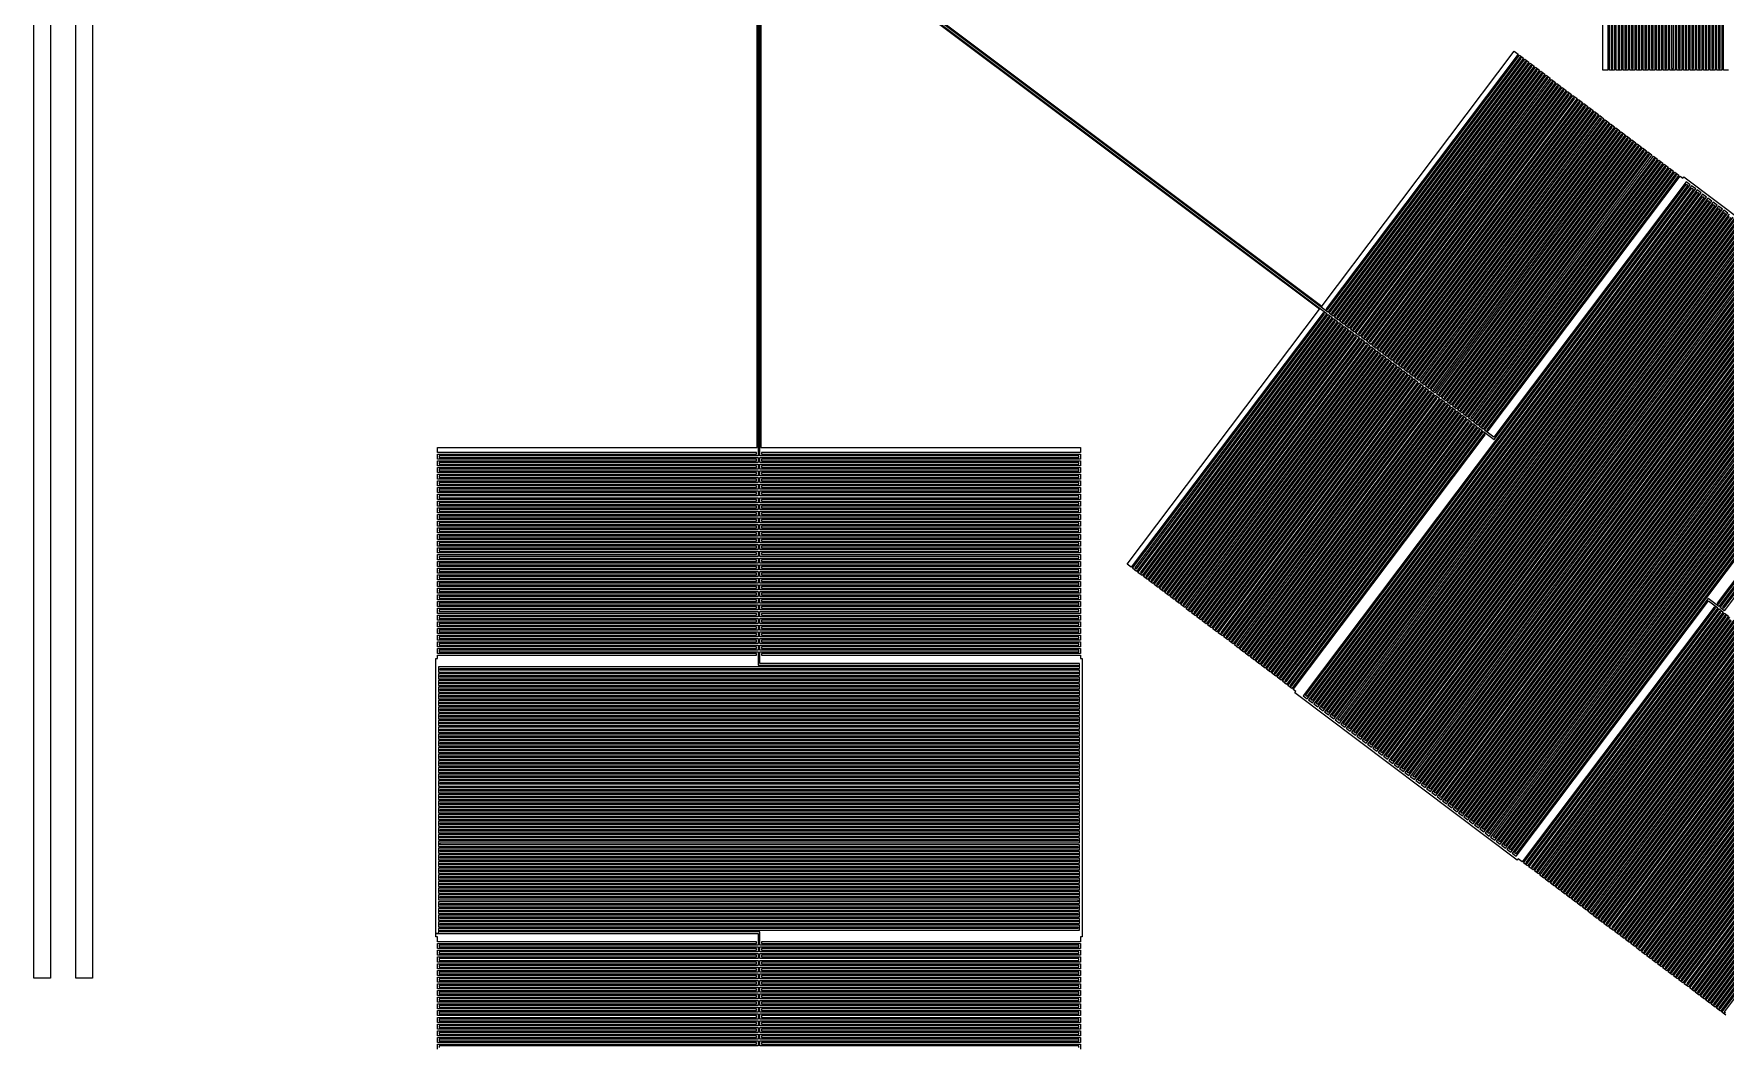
# Model space of a CAD drawing. Extents: x -2500 to 2500, y -2500 to 2500.
# Drawn here: x 29 to 1240, y -1449 to -724 of the extents above; entities that cross this region are included whole.
import ezdxf

# ---------------------------------------------------------------- set-up
doc = ezdxf.new("R2010")
doc.units = 0
doc.layers.add('L0D0', color=1, linetype='CONTINUOUS')

msp = doc.modelspace()

# ---------------------------------------------------------------- linework, layer by layer
at = {"layer": 'L0D0'}
for points in [[(41, -213), (41, -1400), (29, -1400), (29, -213)], [(71, -213), (71, -1400), (59, -1400), (59, -213)], [(547.4, -302), (547.4, -1026), (319.2, -1026), (319.2, -1027.2), (547.4, -1027.2), (547.4, -1030.8), (319.2, -1030.8), (319.2, -1032), (547.4, -1032), (547.4, -1035.6), (319.2, -1035.6), (319.2, -1036.8), (547.4, -1036.8), (547.4, -1040.4), (319.2, -1040.4), (319.2, -1041.6), (547.4, -1041.6), (547.4, -1045.2), (319.2, -1045.2), (319.2, -1046.4), (547.4, -1046.4), (547.4, -1050), (319.2, -1050), (319.2, -1051.2), (547.4, -1051.2), (547.4, -1054.8), (319.2, -1054.8), (319.2, -1056), (547.4, -1056), (547.4, -1059.6), (319.2, -1059.6), (319.2, -1060.8), (547.4, -1060.8), (547.4, -1064.4), (319.2, -1064.4), (319.2, -1065.6), (547.4, -1065.6), (547.4, -1069.2), (319.2, -1069.2), (319.2, -1070.4), (547.4, -1070.4), (547.4, -1074), (319.2, -1074), (319.2, -1075.2), (547.4, -1075.2), (547.4, -1078.8), (319.2, -1078.8), (319.2, -1080), (547.4, -1080), (547.4, -1083.6), (319.2, -1083.6), (319.2, -1084.8), (547.4, -1084.8), (547.4, -1088.4), (319.2, -1088.4), (319.2, -1089.6), (547.4, -1089.6), (547.4, -1093.2), (319.2, -1093.2), (319.2, -1094.4), (547.4, -1094.4), (547.4, -1098), (319.2, -1098), (319.2, -1099.2), (547.4, -1099.2), (547.4, -1102.8), (319.2, -1102.8), (319.2, -1104), (547.4, -1104), (547.4, -1107.6), (319.2, -1107.6), (319.2, -1108.8), (547.4, -1108.8), (547.4, -1112.4), (319.2, -1112.4), (319.2, -1113.6), (547.4, -1113.6), (547.4, -1117.2), (319.2, -1117.2), (319.2, -1118.4), (547.4, -1118.4), (547.4, -1122), (319.2, -1122), (319.2, -1123.2), (547.4, -1123.2), (547.4, -1126.8), (319.2, -1126.8), (319.2, -1128), (547.4, -1128), (547.4, -1131.6), (319.2, -1131.6), (319.2, -1132.8), (547.4, -1132.8), (547.4, -1136.4), (319.2, -1136.4), (319.2, -1137.6), (547.4, -1137.6), (547.4, -1141.2), (319.2, -1141.2), (319.2, -1142.4), (547.4, -1142.4), (547.4, -1146), (319.2, -1146), (319.2, -1147.2), (547.4, -1147.2), (547.4, -1150.8), (319.2, -1150.8), (319.2, -1152), (547.4, -1152), (547.4, -1155.6), (319.2, -1155.6), (319.2, -1156.8), (547.4, -1156.8), (547.4, -1160.4), (319.2, -1160.4), (319.2, -1161.6), (547.4, -1161.6), (547.4, -1165.2), (319.2, -1165.2), (319.2, -1166.4), (547.4, -1166.4), (547.4, -1176), (776.2, -1176), (776.2, -1177.2), (318.6, -1177.2), (318.6, -1180.8), (776.2, -1180.8), (776.2, -1182), (318.6, -1182), (318.6, -1185.6), (776.2, -1185.6), (776.2, -1186.8), (318.6, -1186.8), (318.6, -1190.4), (776.2, -1190.4), (776.2, -1191.6), (318.6, -1191.6), (318.6, -1195.2), (776.2, -1195.2), (776.2, -1196.4), (318.6, -1196.4), (318.6, -1200), (776.2, -1200), (776.2, -1201.2), (318.6, -1201.2), (318.6, -1204.8), (776.2, -1204.8), (776.2, -1206), (318.6, -1206), (318.6, -1209.6), (776.2, -1209.6), (776.2, -1210.8), (318.6, -1210.8), (318.6, -1214.4), (776.2, -1214.4), (776.2, -1215.6), (318.6, -1215.6), (318.6, -1219.2), (776.2, -1219.2), (776.2, -1220.4), (318.6, -1220.4), (318.6, -1224), (776.2, -1224), (776.2, -1225.2), (318.6, -1225.2), (318.6, -1228.8), (776.2, -1228.8), (776.2, -1230), (318.6, -1230), (318.6, -1233.6), (776.2, -1233.6), (776.2, -1234.8), (318.6, -1234.8), (318.6, -1238.4), (776.2, -1238.4), (776.2, -1239.6), (318.6, -1239.6), (318.6, -1243.2), (776.2, -1243.2), (776.2, -1244.4), (318.6, -1244.4), (318.6, -1248), (776.2, -1248), (776.2, -1249.2), (318.6, -1249.2), (318.6, -1252.8), (776.2, -1252.8), (776.2, -1254), (318.6, -1254), (318.6, -1257.6), (776.2, -1257.6), (776.2, -1258.8), (318.6, -1258.8), (318.6, -1262.4), (776.2, -1262.4), (776.2, -1263.6), (318.6, -1263.6), (318.6, -1267.2), (776.2, -1267.2), (776.2, -1268.4), (318.6, -1268.4), (318.6, -1272), (776.2, -1272), (776.2, -1273.2), (318.6, -1273.2), (318.6, -1276.8), (776.2, -1276.8), (776.2, -1278), (318.6, -1278), (318.6, -1281.6), (776.2, -1281.6), (776.2, -1282.8), (318.6, -1282.8), (318.6, -1286.4), (776.2, -1286.4), (776.2, -1287.6), (318.6, -1287.6), (318.6, -1291.2), (776.2, -1291.2), (776.2, -1292.4), (318.6, -1292.4), (318.6, -1296), (776.2, -1296), (776.2, -1297.2), (318.6, -1297.2), (318.6, -1300.8), (776.2, -1300.8), (776.2, -1302), (318.6, -1302), (318.6, -1305.6), (776.2, -1305.6), (776.2, -1306.8), (318.6, -1306.8), (318.6, -1310.4), (776.2, -1310.4), (776.2, -1311.6), (318.6, -1311.6), (318.6, -1315.2), (776.2, -1315.2), (776.2, -1316.4), (318.6, -1316.4), (318.6, -1320), (776.2, -1320), (776.2, -1321.2), (318.6, -1321.2), (318.6, -1324.8), (776.2, -1324.8), (776.2, -1326), (318.6, -1326), (318.6, -1329.6), (776.2, -1329.6), (776.2, -1330.8), (318.6, -1330.8), (318.6, -1334.4), (776.2, -1334.4), (776.2, -1335.6), (318.6, -1335.6), (318.6, -1339.2), (776.2, -1339.2), (776.2, -1340.4), (318.6, -1340.4), (318.6, -1344), (776.2, -1344), (776.2, -1345.2), (318.6, -1345.2), (318.6, -1348.8), (776.2, -1348.8), (776.2, -1350), (318.6, -1350), (318.6, -1353.6), (776.2, -1353.6), (776.2, -1354.8), (318.6, -1354.8), (318.6, -1358.4), (776.2, -1358.4), (776.2, -1359.6), (318.6, -1359.6), (318.6, -1363.2), (776.2, -1363.2), (776.2, -1364.4), (318.6, -1364.4), (318.6, -1368), (316.8, -1368), (316.8, -1171.2), (318, -1171.2), (318, -1168.8), (546.2, -1168.8), (546.2, -1167.6), (318, -1167.6), (318, -1164), (546.2, -1164), (546.2, -1162.8), (318, -1162.8), (318, -1159.2), (546.2, -1159.2), (546.2, -1158), (318, -1158), (318, -1154.4), (546.2, -1154.4), (546.2, -1153.2), (318, -1153.2), (318, -1149.6), (546.2, -1149.6), (546.2, -1148.4), (318, -1148.4), (318, -1144.8), (546.2, -1144.8), (546.2, -1143.6), (318, -1143.6), (318, -1140), (546.2, -1140), (546.2, -1138.8), (318, -1138.8), (318, -1135.2), (546.2, -1135.2), (546.2, -1134), (318, -1134), (318, -1130.4), (546.2, -1130.4), (546.2, -1129.2), (318, -1129.2), (318, -1125.6), (546.2, -1125.6), (546.2, -1124.4), (318, -1124.4), (318, -1120.8), (546.2, -1120.8), (546.2, -1119.6), (318, -1119.6), (318, -1116), (546.2, -1116), (546.2, -1114.8), (318, -1114.8), (318, -1111.2), (546.2, -1111.2), (546.2, -1110), (318, -1110), (318, -1106.4), (546.2, -1106.4), (546.2, -1105.2), (318, -1105.2), (318, -1101.6), (546.2, -1101.6), (546.2, -1100.4), (318, -1100.4), (318, -1096.8), (546.2, -1096.8), (546.2, -1095.6), (318, -1095.6), (318, -1092), (546.2, -1092), (546.2, -1090.8), (318, -1090.8), (318, -1087.2), (546.2, -1087.2), (546.2, -1086), (318, -1086), (318, -1082.4), (546.2, -1082.4), (546.2, -1081.2), (318, -1081.2), (318, -1077.6), (546.2, -1077.6), (546.2, -1076.4), (318, -1076.4), (318, -1072.8), (546.2, -1072.8), (546.2, -1071.6), (318, -1071.6), (318, -1068), (546.2, -1068), (546.2, -1066.8), (318, -1066.8), (318, -1063.2), (546.2, -1063.2), (546.2, -1062), (318, -1062), (318, -1058.4), (546.2, -1058.4), (546.2, -1057.2), (318, -1057.2), (318, -1053.6), (546.2, -1053.6), (546.2, -1052.4), (318, -1052.4), (318, -1048.8), (546.2, -1048.8), (546.2, -1047.6), (318, -1047.6), (318, -1044), (546.2, -1044), (546.2, -1042.8), (318, -1042.8), (318, -1039.2), (546.2, -1039.2), (546.2, -1038), (318, -1038), (318, -1034.4), (546.2, -1034.4), (546.2, -1033.2), (318, -1033.2), (318, -1029.6), (546.2, -1029.6), (546.2, -1028.4), (318, -1028.4), (318, -1024.8), (546.2, -1024.8), (546.2, -1023.6), (318, -1023.6), (318, -1020), (546.6, -1020), (546.6, -320)], [(776.8, -1449.6), (776.8, -1448.4), (548.6, -1448.4), (548.6, -1444.8), (776.8, -1444.8), (776.8, -1443.6), (548.6, -1443.6), (548.6, -1440), (776.8, -1440), (776.8, -1438.8), (548.6, -1438.8), (548.6, -1435.2), (776.8, -1435.2), (776.8, -1434), (548.6, -1434), (548.6, -1430.4), (776.8, -1430.4), (776.8, -1429.2), (548.6, -1429.2), (548.6, -1425.6), (776.8, -1425.6), (776.8, -1424.4), (548.6, -1424.4), (548.6, -1420.8), (776.8, -1420.8), (776.8, -1419.6), (548.6, -1419.6), (548.6, -1416), (776.8, -1416), (776.8, -1414.8), (548.6, -1414.8), (548.6, -1411.2), (776.8, -1411.2), (776.8, -1410), (548.6, -1410), (548.6, -1406.4), (776.8, -1406.4), (776.8, -1405.2), (548.6, -1405.2), (548.6, -1401.6), (776.8, -1401.6), (776.8, -1400.4), (548.6, -1400.4), (548.6, -1396.8), (776.8, -1396.8), (776.8, -1395.6), (548.6, -1395.6), (548.6, -1392), (776.8, -1392), (776.8, -1390.8), (548.6, -1390.8), (548.6, -1387.2), (776.8, -1387.2), (776.8, -1386), (548.6, -1386), (548.6, -1382.4), (776.8, -1382.4), (776.8, -1381.2), (548.6, -1381.2), (548.6, -1377.6), (776.8, -1377.6), (776.8, -1376.4), (548.6, -1376.4), (548.6, -1366.8), (319.8, -1366.8), (319.8, -1365.6), (777.4, -1365.6), (777.4, -1362), (319.8, -1362), (319.8, -1360.8), (777.4, -1360.8), (777.4, -1357.2), (319.8, -1357.2), (319.8, -1356), (777.4, -1356), (777.4, -1352.4), (319.8, -1352.4), (319.8, -1351.2), (777.4, -1351.2), (777.4, -1347.6), (319.8, -1347.6), (319.8, -1346.4), (777.4, -1346.4), (777.4, -1342.8), (319.8, -1342.8), (319.8, -1341.6), (777.4, -1341.6), (777.4, -1338), (319.8, -1338), (319.8, -1336.8), (777.4, -1336.8), (777.4, -1333.2), (319.8, -1333.2), (319.8, -1332), (777.4, -1332), (777.4, -1328.4), (319.8, -1328.4), (319.8, -1327.2), (777.4, -1327.2), (777.4, -1323.6), (319.8, -1323.6), (319.8, -1322.4), (777.4, -1322.4), (777.4, -1318.8), (319.8, -1318.8), (319.8, -1317.6), (777.4, -1317.6), (777.4, -1314), (319.8, -1314), (319.8, -1312.8), (777.4, -1312.8), (777.4, -1309.2), (319.8, -1309.2), (319.8, -1308), (777.4, -1308), (777.4, -1304.4), (319.8, -1304.4), (319.8, -1303.2), (777.4, -1303.2), (777.4, -1299.6), (319.8, -1299.6), (319.8, -1298.4), (777.4, -1298.4), (777.4, -1294.8), (319.8, -1294.8), (319.8, -1293.6), (777.4, -1293.6), (777.4, -1290), (319.8, -1290), (319.8, -1288.8), (777.4, -1288.8), (777.4, -1285.2), (319.8, -1285.2), (319.8, -1284), (777.4, -1284), (777.4, -1280.4), (319.8, -1280.4), (319.8, -1279.2), (777.4, -1279.2), (777.4, -1275.6), (319.8, -1275.6), (319.8, -1274.4), (777.4, -1274.4), (777.4, -1270.8), (319.8, -1270.8), (319.8, -1269.6), (777.4, -1269.6), (777.4, -1266), (319.8, -1266), (319.8, -1264.8), (777.4, -1264.8), (777.4, -1261.2), (319.8, -1261.2), (319.8, -1260), (777.4, -1260), (777.4, -1256.4), (319.8, -1256.4), (319.8, -1255.2), (777.4, -1255.2), (777.4, -1251.6), (319.8, -1251.6), (319.8, -1250.4), (777.4, -1250.4), (777.4, -1246.8), (319.8, -1246.8), (319.8, -1245.6), (777.4, -1245.6), (777.4, -1242), (319.8, -1242), (319.8, -1240.8), (777.4, -1240.8), (777.4, -1237.2), (319.8, -1237.2), (319.8, -1236), (777.4, -1236), (777.4, -1232.4), (319.8, -1232.4), (319.8, -1231.2), (777.4, -1231.2), (777.4, -1227.6), (319.8, -1227.6), (319.8, -1226.4), (777.4, -1226.4), (777.4, -1222.8), (319.8, -1222.8), (319.8, -1221.6), (777.4, -1221.6), (777.4, -1218), (319.8, -1218), (319.8, -1216.8), (777.4, -1216.8), (777.4, -1213.2), (319.8, -1213.2), (319.8, -1212), (777.4, -1212), (777.4, -1208.4), (319.8, -1208.4), (319.8, -1207.2), (777.4, -1207.2), (777.4, -1203.6), (319.8, -1203.6), (319.8, -1202.4), (777.4, -1202.4), (777.4, -1198.8), (319.8, -1198.8), (319.8, -1197.6), (777.4, -1197.6), (777.4, -1194), (319.8, -1194), (319.8, -1192.8), (777.4, -1192.8), (777.4, -1189.2), (319.8, -1189.2), (319.8, -1188), (777.4, -1188), (777.4, -1184.4), (319.8, -1184.4), (319.8, -1183.2), (777.4, -1183.2), (777.4, -1179.6), (319.8, -1179.6), (319.8, -1178.4), (777.4, -1178.4), (777.4, -1174.8), (548.6, -1174.8), (548.6, -1166.4), (776.8, -1166.4), (776.8, -1165.2), (548.6, -1165.2), (548.6, -1161.6), (776.8, -1161.6), (776.8, -1160.4), (548.6, -1160.4), (548.6, -1156.8), (776.8, -1156.8), (776.8, -1155.6), (548.6, -1155.6), (548.6, -1152), (776.8, -1152), (776.8, -1150.8), (548.6, -1150.8), (548.6, -1147.2), (776.8, -1147.2), (776.8, -1146), (548.6, -1146), (548.6, -1142.4), (776.8, -1142.4), (776.8, -1141.2), (548.6, -1141.2), (548.6, -1137.6), (776.8, -1137.6), (776.8, -1136.4), (548.6, -1136.4), (548.6, -1132.8), (776.8, -1132.8), (776.8, -1131.6), (548.6, -1131.6), (548.6, -1128), (776.8, -1128), (776.8, -1126.8), (548.6, -1126.8), (548.6, -1123.2), (776.8, -1123.2), (776.8, -1122), (548.6, -1122), (548.6, -1118.4), (776.8, -1118.4), (776.8, -1117.2), (548.6, -1117.2), (548.6, -1113.6), (776.8, -1113.6), (776.8, -1112.4), (548.6, -1112.4), (548.6, -1108.8), (776.8, -1108.8), (776.8, -1107.6), (548.6, -1107.6), (548.6, -1104), (776.8, -1104), (776.8, -1102.8), (548.6, -1102.8), (548.6, -1099.2), (776.8, -1099.2), (776.8, -1098), (548.6, -1098), (548.6, -1094.4), (776.8, -1094.4), (776.8, -1093.2), (548.6, -1093.2), (548.6, -1089.6), (776.8, -1089.6), (776.8, -1088.4), (548.6, -1088.4), (548.6, -1084.8), (776.8, -1084.8), (776.8, -1083.6), (548.6, -1083.6), (548.6, -1080), (776.8, -1080), (776.8, -1078.8), (548.6, -1078.8), (548.6, -1075.2), (776.8, -1075.2), (776.8, -1074), (548.6, -1074), (548.6, -1070.4), (776.8, -1070.4), (776.8, -1069.2), (548.6, -1069.2), (548.6, -1065.6), (776.8, -1065.6), (776.8, -1064.4), (548.6, -1064.4), (548.6, -1060.8), (776.8, -1060.8), (776.8, -1059.6), (548.6, -1059.6), (548.6, -1056), (776.8, -1056), (776.8, -1054.8), (548.6, -1054.8), (548.6, -1051.2), (776.8, -1051.2), (776.8, -1050), (548.6, -1050), (548.6, -1046.4), (776.8, -1046.4), (776.8, -1045.2), (548.6, -1045.2), (548.6, -1041.6), (776.8, -1041.6), (776.8, -1040.4), (548.6, -1040.4), (548.6, -1036.8), (776.8, -1036.8), (776.8, -1035.6), (548.6, -1035.6), (548.6, -1032), (776.8, -1032), (776.8, -1030.8), (548.6, -1030.8), (548.6, -1027.2), (776.8, -1027.2), (776.8, -1026), (548.6, -1026), (548.6, -302)], [(1155.6, -521.8), (1155.6, -750), (1152, -750), (1152, -521.4)], [(1160.4, -521.8), (1160.4, -750), (1156.8, -750), (1156.8, -521.8)], [(1158, -520.6), (1158, -748.8), (1159.2, -748.8), (1159.2, -520.6)], [(1165.2, -521.8), (1165.2, -750), (1161.6, -750), (1161.6, -521.8)], [(1162.8, -520.6), (1162.8, -748.8), (1164, -748.8), (1164, -520.6)], [(1170, -521.8), (1170, -750), (1166.4, -750), (1166.4, -521.8)], [(1167.6, -520.6), (1167.6, -748.8), (1168.8, -748.8), (1168.8, -520.6)], [(1174.8, -521.8), (1174.8, -750), (1171.2, -750), (1171.2, -521.8)], [(1172.4, -520.6), (1172.4, -748.8), (1173.6, -748.8), (1173.6, -520.6)], [(1179.6, -521.8), (1179.6, -750), (1176, -750), (1176, -521.8)], [(1177.2, -520.6), (1177.2, -748.8), (1178.4, -748.8), (1178.4, -520.6)], [(1184.4, -521.8), (1184.4, -750), (1180.8, -750), (1180.8, -521.8)], [(1182, -520.6), (1182, -748.8), (1183.2, -748.8), (1183.2, -520.6)], [(1189.2, -521.8), (1189.2, -750), (1185.6, -750), (1185.6, -521.8)], [(1186.8, -520.6), (1186.8, -748.8), (1188, -748.8), (1188, -520.6)], [(1194, -521.8), (1194, -750), (1190.4, -750), (1190.4, -521.8)], [(1191.6, -520.6), (1191.6, -748.8), (1192.8, -748.8), (1192.8, -520.6)], [(1198.8, -521.8), (1198.8, -750), (1195.2, -750), (1195.2, -521.8)], [(1196.4, -520.6), (1196.4, -748.8), (1197.6, -748.8), (1197.6, -520.6)], [(1203.6, -521.8), (1203.6, -750), (1200, -750), (1200, -521.8)], [(1201.2, -520.6), (1201.2, -748.8), (1202.4, -748.8), (1202.4, -520.6)], [(1208.4, -521.8), (1208.4, -750), (1204.8, -750), (1204.8, -521.8)], [(1206, -520.6), (1206, -748.8), (1207.2, -748.8), (1207.2, -520.6)], [(1213.2, -521.8), (1213.2, -750), (1209.6, -750), (1209.6, -521.8)], [(1210.8, -520.6), (1210.8, -748.8), (1212, -748.8), (1212, -520.6)], [(1218, -521.8), (1218, -750), (1214.4, -750), (1214.4, -521.8)], [(1215.6, -520.6), (1215.6, -748.8), (1216.8, -748.8), (1216.8, -520.6)], [(1222.8, -521.8), (1222.8, -750), (1219.2, -750), (1219.2, -521.8)], [(1220.4, -520.6), (1220.4, -748.8), (1221.6, -748.8), (1221.6, -520.6)], [(1227.6, -521.8), (1227.6, -750), (1224, -750), (1224, -521.8)], [(1225.2, -520.6), (1225.2, -748.8), (1226.4, -748.8), (1226.4, -520.6)], [(1232.4, -521.8), (1232.4, -750), (1228.8, -750), (1228.8, -521.8)], [(1230, -520.6), (1230, -748.8), (1231.2, -748.8), (1231.2, -520.6)], [(1237.2, -521.8), (1237.2, -750), (1233.6, -750), (1233.6, -521.8)], [(1234.8, -520.6), (1234.8, -748.8), (1236, -748.8), (1236, -520.6)], [(1242, -750), (1238.4, -750), (1238.4, -521.8)], [(549.4, -582.633), (549.4, -1020), (778, -1020), (778, -1023.6), (549.8, -1023.6), (549.8, -1024.8), (778, -1024.8), (778, -1028.4), (549.8, -1028.4), (549.8, -1029.6), (778, -1029.6), (778, -1033.2), (549.8, -1033.2), (549.8, -1034.4), (778, -1034.4), (778, -1038), (549.8, -1038), (549.8, -1039.2), (778, -1039.2), (778, -1042.8), (549.8, -1042.8), (549.8, -1044), (778, -1044), (778, -1047.6), (549.8, -1047.6), (549.8, -1048.8), (778, -1048.8), (778, -1052.4), (549.8, -1052.4), (549.8, -1053.6), (778, -1053.6), (778, -1057.2), (549.8, -1057.2), (549.8, -1058.4), (778, -1058.4), (778, -1062), (549.8, -1062), (549.8, -1063.2), (778, -1063.2), (778, -1066.8), (549.8, -1066.8), (549.8, -1068), (778, -1068), (778, -1071.6), (549.8, -1071.6), (549.8, -1072.8), (778, -1072.8), (778, -1076.4), (549.8, -1076.4), (549.8, -1077.6), (778, -1077.6), (778, -1081.2), (549.8, -1081.2), (549.8, -1082.4), (778, -1082.4), (778, -1086), (549.8, -1086), (549.8, -1087.2), (778, -1087.2), (778, -1090.8), (549.8, -1090.8), (549.8, -1092), (778, -1092), (778, -1095.6), (549.8, -1095.6), (549.8, -1096.8), (778, -1096.8), (778, -1100.4), (549.8, -1100.4), (549.8, -1101.6), (778, -1101.6), (778, -1105.2), (549.8, -1105.2), (549.8, -1106.4), (778, -1106.4), (778, -1110), (549.8, -1110), (549.8, -1111.2), (778, -1111.2), (778, -1114.8), (549.8, -1114.8), (549.8, -1116), (778, -1116), (778, -1119.6), (549.8, -1119.6), (549.8, -1120.8), (778, -1120.8), (778, -1124.4), (549.8, -1124.4), (549.8, -1125.6), (778, -1125.6), (778, -1129.2), (549.8, -1129.2), (549.8, -1130.4), (778, -1130.4), (778, -1134), (549.8, -1134), (549.8, -1135.2), (778, -1135.2), (778, -1138.8), (549.8, -1138.8), (549.8, -1140), (778, -1140), (778, -1143.6), (549.8, -1143.6), (549.8, -1144.8), (778, -1144.8), (778, -1148.4), (549.8, -1148.4), (549.8, -1149.6), (778, -1149.6), (778, -1153.2), (549.8, -1153.2), (549.8, -1154.4), (778, -1154.4), (778, -1158), (549.8, -1158), (549.8, -1159.2), (778, -1159.2), (778, -1162.8), (549.8, -1162.8), (549.8, -1164), (778, -1164), (778, -1167.6), (549.8, -1167.6), (549.8, -1168.8), (778, -1168.8), (778, -1171.2), (779.2, -1171.2), (779.2, -1370.4), (778, -1370.4), (778, -1374), (549.8, -1374), (549.8, -1375.2), (778, -1375.2), (778, -1378.8), (549.8, -1378.8), (549.8, -1380), (778, -1380), (778, -1383.6), (549.8, -1383.6), (549.8, -1384.8), (778, -1384.8), (778, -1388.4), (549.8, -1388.4), (549.8, -1389.6), (778, -1389.6), (778, -1393.2), (549.8, -1393.2), (549.8, -1394.4), (778, -1394.4), (778, -1398), (549.8, -1398), (549.8, -1399.2), (778, -1399.2), (778, -1402.8), (549.8, -1402.8), (549.8, -1404), (778, -1404), (778, -1407.6), (549.8, -1407.6), (549.8, -1408.8), (778, -1408.8), (778, -1412.4), (549.8, -1412.4), (549.8, -1413.6), (778, -1413.6), (778, -1417.2), (549.8, -1417.2), (549.8, -1418.4), (778, -1418.4), (778, -1422), (549.8, -1422), (549.8, -1423.2), (778, -1423.2), (778, -1426.8), (549.8, -1426.8), (549.8, -1428), (778, -1428), (778, -1431.6), (549.8, -1431.6), (549.8, -1432.8), (778, -1432.8), (778, -1436.4), (549.8, -1436.4), (549.8, -1437.6), (778, -1437.6), (778, -1441.2), (549.8, -1441.2), (549.8, -1442.4), (778, -1442.4), (778, -1446), (549.8, -1446), (549.8, -1447.2), (778, -1447.2), (778, -1450.8)], [(1243.134, -1143.146), (1105.8, -1325.394), (1102.925, -1323.228), (1240.259, -1140.979), (1239.301, -1140.257), (1101.966, -1322.506), (1099.091, -1320.339), (1236.426, -1138.091), (1235.467, -1137.368), (1098.133, -1319.617), (1095.258, -1317.451), (1232.592, -1135.202), (1231.634, -1134.48), (1094.3, -1316.728), (1091.424, -1314.562), (1090.702, -1315.52), (931.614, -1195.639), (932.336, -1194.68), (930.42, -1193.236), (1067.754, -1010.987), (1066.795, -1010.265), (929.461, -1192.514), (926.586, -1190.347), (1063.92, -1008.099), (1062.962, -1007.376), (925.628, -1189.625), (922.753, -1187.458), (1060.087, -1005.21), (1059.128, -1004.488), (921.794, -1186.736), (918.919, -1184.57), (1056.253, -1002.321), (1055.295, -1001.599), (917.961, -1183.848), (915.086, -1181.681), (1052.42, -999.432), (1051.462, -998.71), (914.127, -1180.959), (911.252, -1178.792), (1048.586, -996.544), (1047.628, -995.822), (910.294, -1178.07), (907.419, -1175.904), (1044.753, -993.655), (1043.795, -992.933), (906.46, -1175.181), (903.585, -1173.015), (1040.92, -990.766), (1039.961, -990.044), (902.627, -1172.293), (899.752, -1170.126), (1037.086, -987.878), (1036.128, -987.155), (898.794, -1169.404), (895.918, -1167.237), (1033.253, -984.989), (1032.294, -984.267), (894.96, -1166.515), (892.085, -1164.349), (1029.419, -982.1), (1028.461, -981.378), (891.127, -1163.627), (888.252, -1161.46), (1025.586, -979.211), (1024.627, -978.489), (887.293, -1160.738), (884.418, -1158.571), (1021.752, -976.323), (1020.794, -975.601), (883.46, -1157.849), (880.585, -1155.683), (1017.919, -973.434), (1016.961, -972.712), (879.626, -1154.96), (876.751, -1152.794), (1014.085, -970.545), (1013.127, -969.823), (875.793, -1152.072), (872.918, -1149.905), (1010.252, -967.657), (1009.294, -966.934), (871.959, -1149.183), (869.084, -1147.016), (1006.419, -964.768), (1005.46, -964.046), (868.126, -1146.294), (865.251, -1144.128), (1002.585, -961.879), (1001.627, -961.157), (864.293, -1143.406), (861.417, -1141.239), (998.752, -958.99), (997.793, -958.268), (860.459, -1140.517), (857.584, -1138.35), (994.918, -956.102), (993.96, -955.38), (856.626, -1137.628), (853.751, -1135.462), (991.085, -953.213), (990.126, -952.491), (852.792, -1134.739), (849.917, -1132.573), (987.251, -950.324), (986.293, -949.602), (848.959, -1131.851), (846.084, -1129.684), (983.418, -947.436), (982.459, -946.713), (845.125, -1128.962), (842.25, -1126.796), (979.584, -944.547), (978.626, -943.825), (841.292, -1126.073), (838.417, -1123.907), (975.751, -941.658), (974.793, -940.936), (837.458, -1123.185), (834.583, -1121.018), (971.917, -938.769), (970.959, -938.047), (833.625, -1120.296), (830.75, -1118.129), (968.084, -935.881), (967.126, -935.159), (829.791, -1117.407), (826.916, -1115.241), (964.251, -932.992), (963.292, -932.27), (825.958, -1114.518), (823.083, -1112.352), (960.417, -930.103), (959.459, -929.381), (822.125, -1111.63), (819.249, -1109.463), (956.584, -927.215), (955.625, -926.492), (818.291, -1108.741), (815.416, -1106.575), (952.75, -924.326), (951.792, -923.604), (814.458, -1105.852), (811.583, -1103.686), (949.157, -921.118), (589.16, -651.12)], [(589.64, -650.48), (949.639, -920.479), (949.639, -920.479), (954.431, -924.09), (817.097, -1106.338), (818.055, -1107.061), (955.389, -924.812), (958.264, -926.978), (820.93, -1109.227), (821.888, -1109.949), (959.223, -927.701), (962.098, -929.867), (824.763, -1112.116), (825.722, -1112.838), (963.056, -930.589), (965.931, -932.756), (828.597, -1115.004), (829.555, -1115.727), (966.889, -933.478), (969.765, -935.645), (832.43, -1117.893), (833.389, -1118.615), (970.723, -936.367), (973.598, -938.533), (836.264, -1120.782), (837.222, -1121.504), (974.556, -939.255), (977.431, -941.422), (840.097, -1123.671), (841.056, -1124.393), (978.39, -942.144), (981.265, -944.311), (843.931, -1126.559), (844.889, -1127.281), (982.223, -945.033), (985.098, -947.199), (847.764, -1129.448), (848.723, -1130.17), (986.057, -947.922), (988.932, -950.088), (851.598, -1132.337), (852.556, -1133.059), (989.89, -950.81), (992.765, -952.977), (855.431, -1135.225), (856.389, -1135.948), (993.724, -953.699), (996.599, -955.866), (859.265, -1138.114), (860.223, -1138.836), (997.557, -956.588), (1000.432, -958.754), (863.098, -1141.003), (864.056, -1141.725), (1001.391, -959.476), (1004.266, -961.643), (866.931, -1143.892), (867.89, -1144.614), (1005.224, -962.365), (1008.099, -964.532), (870.765, -1146.78), (871.723, -1147.502), (1009.057, -965.254), (1011.933, -967.42), (874.598, -1149.669), (875.557, -1150.391), (1012.891, -968.143), (1015.766, -970.309), (878.432, -1152.558), (879.39, -1153.28), (1016.724, -971.031), (1019.599, -973.198), (882.265, -1155.446), (883.224, -1156.169), (1020.558, -973.92), (1023.433, -976.087), (886.099, -1158.335), (887.057, -1159.057), (1024.391, -976.809), (1027.266, -978.975), (889.932, -1161.224), (890.89, -1161.946), (1028.225, -979.697), (1031.1, -981.864), (893.766, -1164.113), (894.724, -1164.835), (1032.058, -982.586), (1034.933, -984.753), (897.599, -1167.001), (898.557, -1167.723), (1035.892, -985.475), (1038.767, -987.641), (901.432, -1169.89), (902.391, -1170.612), (1039.725, -988.364), (1042.6, -990.53), (905.266, -1172.779), (906.224, -1173.501), (1043.558, -991.252), (1046.434, -993.419), (909.099, -1175.667), (910.058, -1176.39), (1047.392, -994.141), (1050.267, -996.308), (912.933, -1178.556), (913.891, -1179.278), (1051.225, -997.03), (1054.1, -999.196), (916.766, -1181.445), (917.725, -1182.167), (1055.059, -999.918), (1057.934, -1002.085), (920.6, -1184.334), (921.558, -1185.056), (1058.892, -1002.807), (1061.767, -1004.974), (924.433, -1187.222), (925.392, -1187.944), (1062.726, -1005.696), (1065.601, -1007.862), (928.267, -1190.111), (929.225, -1190.833), (1066.559, -1008.585), (1074.226, -1014.362), (1211.921, -831.634), (1212.88, -832.356), (937.489, -1197.812), (940.364, -1199.978), (1215.755, -834.523), (1216.713, -835.245), (941.323, -1200.701), (944.198, -1202.867), (1219.588, -837.412), (1220.547, -838.134), (945.156, -1203.589), (948.031, -1205.756), (1223.422, -840.3), (1224.38, -841.022), (948.99, -1206.478), (951.865, -1208.645), (1227.255, -843.189), (1228.214, -843.911), (952.823, -1209.367), (955.698, -1211.533), (1231.089, -846.078), (1232.047, -846.8), (956.656, -1212.256), (959.532, -1214.422), (1234.922, -848.966), (1235.88, -849.689), (960.49, -1215.144), (963.365, -1217.311), (1238.756, -851.855), (1239.714, -852.577), (964.323, -1218.033), (967.198, -1220.199), (1242.589, -854.744)], [(590.84, -648.88), (950.84, -918.88), (950.36, -919.52), (590.36, -649.52)], [(1242.353, -853.063), (966.962, -1218.519), (966.004, -1217.797), (1241.394, -852.341), (1238.519, -850.175), (963.129, -1215.63), (962.17, -1214.908), (1237.561, -849.452), (1234.686, -847.286), (959.295, -1212.741), (958.337, -1212.019), (1233.728, -846.564), (1230.852, -844.397), (955.462, -1209.853), (954.504, -1209.131), (1229.894, -843.675), (1227.019, -841.508), (951.628, -1206.964), (950.67, -1206.242), (1226.061, -840.786), (1223.186, -838.62), (947.795, -1204.075), (946.837, -1203.353), (1222.227, -837.898), (1219.352, -835.731), (943.962, -1201.187), (943.003, -1200.464), (1218.394, -835.009), (1215.519, -832.842), (940.128, -1198.298), (939.17, -1197.576), (1214.56, -832.12), (1211.685, -829.954), (1073.99, -1012.681), (1067.281, -1007.626), (1204.616, -825.378), (1203.657, -824.655), (1066.323, -1006.904), (1063.448, -1004.737), (1200.782, -822.489), (1199.824, -821.767), (1062.49, -1004.015), (1059.614, -1001.849), (1196.949, -819.6), (1195.99, -818.878), (1058.656, -1001.127), (1055.781, -998.96), (1193.115, -816.711), (1192.157, -815.989), (1054.823, -998.238), (1051.948, -996.071), (1189.282, -813.823), (1188.323, -813.101), (1050.989, -995.349), (1048.114, -993.183), (1185.448, -810.934), (1184.49, -810.212), (1047.156, -992.46), (1044.281, -990.294), (1181.615, -808.045), (1180.656, -807.323), (1043.322, -989.572), (1040.447, -987.405), (1177.781, -805.157), (1176.823, -804.434), (1039.489, -986.683), (1036.614, -984.516), (1173.948, -802.268), (1172.99, -801.546), (1035.655, -983.794), (1032.78, -981.628), (1170.114, -799.379), (1169.156, -798.657), (1031.822, -980.906), (1028.947, -978.739), (1166.281, -796.49), (1165.323, -795.768), (1027.988, -978.017), (1025.113, -975.85), (1162.448, -793.602), (1161.489, -792.88), (1024.155, -975.128), (1021.28, -972.962), (1158.614, -790.713), (1157.656, -789.991), (1020.322, -972.239), (1017.446, -970.073), (1154.781, -787.824), (1153.822, -787.102), (1016.488, -969.351), (1013.613, -967.184), (1150.947, -784.936), (1149.989, -784.213), (1012.655, -966.462), (1009.78, -964.295), (1147.114, -782.047), (1146.155, -781.325), (1008.821, -963.573), (1005.946, -961.407), (1143.28, -779.158), (1142.322, -778.436), (1004.988, -960.685), (1002.113, -958.518), (1139.447, -776.269), (1138.489, -775.547), (1001.154, -957.796), (998.279, -955.629), (1135.613, -773.381), (1134.655, -772.659), (997.321, -954.907), (994.446, -952.741), (1131.78, -770.492), (1130.822, -769.77), (993.487, -952.018), (990.612, -949.852), (1127.947, -767.603), (1126.988, -766.881), (989.654, -949.13), (986.779, -946.963), (1124.113, -764.715), (1123.155, -763.992), (985.821, -946.241), (982.945, -944.075), (1120.28, -761.826), (1119.321, -761.104), (981.987, -943.352), (979.112, -941.186), (1116.446, -758.937), (1115.488, -758.215), (978.154, -940.464), (975.279, -938.297), (1112.613, -756.048), (1111.654, -755.326), (974.32, -937.575), (971.445, -935.408), (1108.779, -753.16), (1107.821, -752.438), (970.487, -934.686), (967.612, -932.52), (1104.946, -750.271), (1103.987, -749.549), (966.653, -931.797), (963.778, -929.631), (1101.112, -747.382), (1100.154, -746.66), (962.82, -928.909), (959.945, -926.742), (1097.279, -744.494), (1096.321, -743.771), (958.986, -926.02), (956.111, -923.854), (1093.445, -741.605), (1092.487, -740.883), (955.153, -923.131), (950.361, -919.52), (1088.417, -736.313), (1091.293, -738.48), (953.958, -920.729), (954.917, -921.451), (1092.251, -739.202), (1095.126, -741.369), (957.792, -923.617), (958.75, -924.34), (1096.084, -742.091), (1098.959, -744.257), (961.625, -926.506), (962.584, -927.228), (1099.918, -744.98), (1102.793, -747.146), (965.459, -929.395), (966.417, -930.117), (1103.751, -747.868), (1106.626, -750.035), (969.292, -932.283), (970.251, -933.006), (1107.585, -750.757), (1110.46, -752.924), (973.126, -935.172), (974.084, -935.894), (1111.418, -753.646), (1114.293, -755.812), (976.959, -938.061), (977.917, -938.783), (1115.252, -756.534), (1118.127, -758.701), (980.793, -940.95), (981.751, -941.672), (1119.085, -759.423), (1121.96, -761.59), (984.626, -943.838), (985.584, -944.561), (1122.919, -762.312), (1125.794, -764.478), (988.459, -946.727), (989.418, -947.449), (1126.752, -765.201), (1129.627, -767.367), (992.293, -949.616), (993.251, -950.338), (1130.585, -768.089), (1133.461, -770.256), (996.126, -952.504), (997.085, -953.227), (1134.419, -770.978), (1137.294, -773.145), (999.96, -955.393), (1000.918, -956.115), (1138.252, -773.867), (1141.127, -776.033), (1003.793, -958.282), (1004.752, -959.004), (1142.086, -776.755), (1144.961, -778.922), (1007.627, -961.171), (1008.585, -961.893), (1145.919, -779.644), (1148.794, -781.811), (1011.46, -964.059), (1012.419, -964.781), (1149.753, -782.533), (1152.628, -784.699), (1015.294, -966.948), (1016.252, -967.67), (1153.586, -785.422), (1156.461, -787.588), (1019.127, -969.837), (1020.085, -970.559), (1157.42, -788.31), (1160.295, -790.477), (1022.96, -972.725), (1023.919, -973.448), (1161.253, -791.199), (1164.128, -793.366), (1026.794, -975.614), (1027.752, -976.336), (1165.086, -794.088), (1167.962, -796.254), (1030.627, -978.503), (1031.586, -979.225), (1168.92, -796.976), (1171.795, -799.143), (1034.461, -981.392), (1035.419, -982.114), (1172.753, -799.865), (1175.628, -802.032), (1038.294, -984.28), (1039.253, -985.002), (1176.587, -802.754), (1179.462, -804.92), (1042.128, -987.169), (1043.086, -987.891), (1180.42, -805.643), (1183.295, -807.809), (1045.961, -990.058), (1046.92, -990.78), (1184.254, -808.531), (1187.129, -810.698), (1049.795, -992.946), (1050.753, -993.669), (1188.087, -811.42), (1190.962, -813.587), (1053.628, -995.835), (1054.586, -996.557), (1191.921, -814.309), (1194.796, -816.475), (1057.462, -998.724), (1058.42, -999.446), (1195.754, -817.197), (1198.629, -819.364), (1061.295, -1001.613), (1062.253, -1002.335), (1199.588, -820.086), (1202.463, -822.253), (1065.128, -1004.501), (1066.087, -1005.223), (1203.421, -822.975), (1206.296, -825.141), (1068.962, -1007.39), (1069.92, -1008.112), (1207.254, -825.864), (1209.171, -827.308), (1209.893, -826.35), (1368.982, -946.231)], [(1243.547, -855.466), (968.157, -1220.922), (971.032, -1223.088), (1246.422, -857.633)], [(1246.186, -855.952), (970.796, -1221.408), (969.837, -1220.685), (1245.228, -855.23)], [(1247.381, -858.355), (971.99, -1223.81), (974.865, -1225.977), (1250.256, -860.521)], [(1250.02, -858.841), (974.629, -1224.296), (973.671, -1223.574), (1249.061, -858.119)], [(1251.214, -861.243), (975.824, -1226.699), (978.699, -1228.866), (1254.089, -863.41)], [(1253.853, -861.729), (978.463, -1227.185), (977.504, -1226.463), (1252.895, -861.007)], [(1255.048, -864.132), (979.657, -1229.588), (982.532, -1231.754), (1257.923, -866.299)], [(1257.687, -864.618), (982.296, -1230.074), (981.338, -1229.352), (1256.728, -863.896)], [(1258.881, -867.021), (983.491, -1232.476), (986.366, -1234.643), (1261.756, -869.187)], [(1261.52, -867.507), (986.129, -1232.962), (985.171, -1232.24), (1260.562, -866.785)], [(1262.715, -869.91), (987.324, -1235.365), (990.199, -1237.532), (1265.59, -872.076)], [(1265.353, -870.396), (989.963, -1235.851), (989.005, -1235.129), (1264.395, -869.673)], [(1266.548, -872.798), (991.157, -1238.254), (994.033, -1240.42), (1269.423, -874.965)], [(1269.187, -873.284), (993.796, -1238.74), (992.838, -1238.018), (1268.229, -872.562)], [(1270.381, -875.687), (994.991, -1241.143), (997.866, -1243.309), (1273.257, -877.854)], [(1273.02, -876.173), (997.63, -1241.629), (996.671, -1240.906), (1272.062, -875.451)], [(1274.215, -878.576), (998.824, -1244.031), (1001.699, -1246.198), (1277.09, -880.742)], [(1276.854, -879.062), (1001.463, -1244.517), (1000.505, -1243.795), (1275.895, -878.34)], [(1278.048, -881.464), (1002.658, -1246.92), (1005.533, -1249.087), (1280.923, -883.631)], [(1280.687, -881.95), (1005.297, -1247.406), (1004.338, -1246.684), (1279.729, -881.228)], [(1281.882, -884.353), (1006.491, -1249.809), (1009.366, -1251.975), (1284.757, -886.52)], [(1284.521, -884.839), (1009.13, -1250.295), (1008.172, -1249.573), (1283.562, -884.117)], [(1285.715, -887.242), (1010.325, -1252.697), (1013.2, -1254.864), (1288.59, -889.408)], [(1288.354, -887.728), (1012.964, -1253.183), (1012.005, -1252.461), (1287.396, -887.006)], [(1289.549, -890.131), (1014.158, -1255.586), (1017.033, -1257.753), (1292.424, -892.297)], [(1292.188, -890.617), (1016.797, -1256.072), (1015.839, -1255.35), (1291.229, -889.894)], [(1293.382, -893.019), (1017.992, -1258.475), (1020.867, -1260.641), (1296.257, -895.186)], [(1296.021, -893.505), (1020.631, -1258.961), (1019.672, -1258.239), (1295.063, -892.783)], [(1299.855, -896.394), (1024.464, -1261.85), (1023.506, -1261.127), (1298.896, -895.672)], [(1297.216, -895.908), (1021.825, -1261.364), (1024.7, -1263.53), (1300.091, -898.075)], [(1301.049, -898.797), (1025.659, -1264.252), (1028.534, -1266.419), (1303.924, -900.963)], [(1303.688, -899.283), (1028.297, -1264.738), (1027.339, -1264.016), (1302.73, -898.561)], [(1304.883, -901.685), (1029.492, -1267.141), (1032.367, -1269.308), (1307.758, -903.852)], [(1307.521, -902.171), (1032.131, -1267.627), (1031.173, -1266.905), (1306.563, -901.449)], [(1308.716, -904.574), (1033.325, -1270.03), (1036.201, -1272.196), (1311.591, -906.741)], [(1311.355, -905.06), (1035.964, -1270.516), (1035.006, -1269.794), (1310.397, -904.338)], [(1312.549, -907.463), (1037.159, -1272.918), (1040.034, -1275.085), (1315.425, -909.629)], [(1315.188, -907.949), (1039.798, -1273.404), (1038.839, -1272.682), (1314.23, -907.227)], [(1316.383, -910.352), (1040.992, -1275.807), (1043.867, -1277.974), (1319.258, -912.518)], [(1319.022, -910.838), (1043.631, -1276.293), (1042.673, -1275.571), (1318.063, -910.115)], [(1320.216, -913.24), (1044.826, -1278.696), (1047.701, -1280.862), (1323.091, -915.407)], [(1322.855, -913.726), (1047.465, -1279.182), (1046.506, -1278.46), (1321.897, -913.004)], [(1324.05, -916.129), (1048.659, -1281.585), (1051.534, -1283.751), (1326.925, -918.296)], [(1326.689, -916.615), (1051.298, -1282.071), (1050.34, -1281.348), (1325.73, -915.893)], [(1327.883, -919.018), (1052.493, -1284.473), (1055.368, -1286.64), (1330.758, -921.184)], [(1330.522, -919.504), (1055.132, -1284.959), (1054.173, -1284.237), (1329.564, -918.782)], [(1331.717, -921.906), (1056.326, -1287.362), (1059.201, -1289.529), (1334.592, -924.073)], [(1334.356, -922.392), (1058.965, -1287.848), (1058.007, -1287.126), (1333.397, -921.67)], [(1335.55, -924.795), (1060.16, -1290.251), (1063.035, -1292.417), (1338.425, -926.962)], [(1338.189, -925.281), (1062.798, -1290.737), (1061.84, -1290.015), (1337.231, -924.559)], [(1339.384, -927.684), (1063.993, -1293.139), (1066.868, -1295.306), (1342.259, -929.85)], [(1342.022, -928.17), (1066.632, -1293.625), (1065.674, -1292.903), (1341.064, -927.448)], [(1343.217, -930.573), (1067.826, -1296.028), (1070.702, -1298.195), (1346.092, -932.739)], [(1345.856, -931.059), (1070.465, -1296.514), (1069.507, -1295.792), (1344.898, -930.336)], [(1347.05, -933.461), (1071.66, -1298.917), (1074.535, -1301.083), (1349.926, -935.628)], [(1349.689, -933.947), (1074.299, -1299.403), (1073.34, -1298.681), (1348.731, -933.225)], [(1350.884, -936.35), (1075.493, -1301.806), (1078.368, -1303.972), (1353.759, -938.517)], [(1353.523, -936.836), (1078.132, -1302.292), (1077.174, -1301.569), (1352.564, -936.114)], [(1354.717, -939.239), (1079.327, -1304.694), (1082.202, -1306.861), (1357.592, -941.405)], [(1357.356, -939.725), (1081.966, -1305.18), (1081.007, -1304.458), (1356.398, -939.002)], [(1358.551, -942.127), (1083.16, -1307.583), (1086.035, -1309.75), (1361.426, -944.294)], [(1361.19, -942.613), (1085.799, -1308.069), (1084.841, -1307.347), (1360.231, -941.891)], [(1362.384, -945.016), (1086.994, -1310.472), (1089.869, -1312.638), (1227.564, -1129.91), (1234.273, -1134.966), (1096.938, -1317.214), (1097.897, -1317.936), (1235.231, -1135.688), (1238.106, -1137.854), (1100.772, -1320.103), (1101.73, -1320.825), (1239.064, -1138.577), (1241.94, -1140.743), (1104.605, -1322.992), (1105.564, -1323.714), (1242.898, -1141.465)], [(1372.329, -951.759), (1234.995, -1134.007), (1227.328, -1128.23), (1089.633, -1310.958), (1088.674, -1310.236), (1364.065, -944.78)], [(1371.134, -949.356), (1233.8, -1131.605), (1234.759, -1132.327), (1372.093, -950.078)], [(1376.162, -954.647), (1238.828, -1136.896), (1235.953, -1134.73), (1373.287, -952.481)], [(1374.968, -952.245), (1237.634, -1134.493), (1238.592, -1135.216), (1375.926, -952.967)], [(1246.968, -1146.035), (1109.633, -1328.283), (1106.758, -1326.117), (1244.092, -1143.868)], [(1245.773, -1143.632), (1108.439, -1325.88), (1109.397, -1326.603), (1246.731, -1144.354)], [(1250.801, -1148.923), (1113.467, -1331.172), (1110.592, -1329.005), (1247.926, -1146.757)], [(1249.606, -1146.521), (1112.272, -1328.769), (1113.231, -1329.491), (1250.565, -1147.243)], [(1254.634, -1151.812), (1117.3, -1334.061), (1114.425, -1331.894), (1251.759, -1149.645)], [(1253.44, -1149.409), (1116.106, -1331.658), (1117.064, -1332.38), (1254.398, -1150.131)], [(1258.468, -1154.701), (1121.134, -1336.949), (1118.259, -1334.783), (1255.593, -1152.534)], [(1257.273, -1152.298), (1119.939, -1334.547), (1120.898, -1335.269), (1258.232, -1153.02)], [(1262.301, -1157.589), (1124.967, -1339.838), (1122.092, -1337.671), (1259.426, -1155.423)], [(1261.107, -1155.187), (1123.773, -1337.435), (1124.731, -1338.157), (1262.065, -1155.909)], [(1266.135, -1160.478), (1128.801, -1342.727), (1125.926, -1340.56), (1263.26, -1158.312)], [(1264.94, -1158.075), (1127.606, -1340.324), (1128.564, -1341.046), (1265.899, -1158.798)], [(1269.968, -1163.367), (1132.634, -1345.615), (1129.759, -1343.449), (1267.093, -1161.2)], [(1268.774, -1160.964), (1131.439, -1343.213), (1132.398, -1343.935), (1269.732, -1161.686)], [(1273.802, -1166.256), (1136.467, -1348.504), (1133.592, -1346.338), (1270.927, -1164.089)], [(1272.607, -1163.853), (1135.273, -1346.101), (1136.231, -1346.824), (1273.566, -1164.575)], [(1277.635, -1169.144), (1140.301, -1351.393), (1137.426, -1349.226), (1274.76, -1166.978)], [(1276.441, -1166.742), (1139.106, -1348.99), (1140.065, -1349.712), (1277.399, -1167.464)], [(1281.469, -1172.033), (1144.134, -1354.282), (1141.259, -1352.115), (1278.593, -1169.866)], [(1280.274, -1169.63), (1142.94, -1351.879), (1143.898, -1352.601), (1281.232, -1170.352)], [(1285.302, -1174.922), (1147.968, -1357.17), (1145.093, -1355.004), (1282.427, -1172.755)], [(1284.107, -1172.519), (1146.773, -1354.768), (1147.732, -1355.49), (1285.066, -1173.241)], [(1289.135, -1177.81), (1151.801, -1360.059), (1148.926, -1357.892), (1286.26, -1175.644)], [(1287.941, -1175.408), (1150.607, -1357.656), (1151.565, -1358.378), (1288.899, -1176.13)], [(1292.969, -1180.699), (1155.635, -1362.948), (1152.76, -1360.781), (1290.094, -1178.533)], [(1291.774, -1178.296), (1154.44, -1360.545), (1155.399, -1361.267), (1292.733, -1179.019)], [(1296.802, -1183.588), (1159.468, -1365.836), (1156.593, -1363.67), (1293.927, -1181.421)], [(1295.608, -1181.185), (1158.274, -1363.434), (1159.232, -1364.156), (1296.566, -1181.907)], [(1300.636, -1186.477), (1163.302, -1368.725), (1160.427, -1366.559), (1297.761, -1184.31)], [(1299.441, -1184.074), (1162.107, -1366.322), (1163.065, -1367.045), (1300.4, -1184.796)], [(1304.469, -1189.365), (1167.135, -1371.614), (1164.26, -1369.447), (1301.594, -1187.199)], [(1303.275, -1186.963), (1165.941, -1369.211), (1166.899, -1369.933), (1304.233, -1187.685)], [(1308.303, -1192.254), (1170.969, -1374.503), (1168.093, -1372.336), (1305.428, -1190.087)], [(1307.108, -1189.851), (1169.774, -1372.1), (1170.732, -1372.822), (1308.067, -1190.573)], [(1312.136, -1195.143), (1174.802, -1377.391), (1171.927, -1375.225), (1309.261, -1192.976)], [(1310.942, -1192.74), (1173.607, -1374.989), (1174.566, -1375.711), (1311.9, -1193.462)], [(1315.97, -1198.031), (1178.635, -1380.28), (1175.76, -1378.113), (1313.095, -1195.865)], [(1314.775, -1195.629), (1177.441, -1377.877), (1178.399, -1378.599), (1315.733, -1196.351)], [(1319.803, -1200.92), (1182.469, -1383.169), (1179.594, -1381.002), (1316.928, -1198.754)], [(1318.609, -1198.517), (1181.274, -1380.766), (1182.233, -1381.488), (1319.567, -1199.24)], [(1323.637, -1203.809), (1186.302, -1386.057), (1183.427, -1383.891), (1320.761, -1201.642)], [(1322.442, -1201.406), (1185.108, -1383.655), (1186.066, -1384.377), (1323.4, -1202.128)], [(1327.47, -1206.698), (1190.136, -1388.946), (1187.261, -1386.78), (1324.595, -1204.531)], [(1326.275, -1204.295), (1188.941, -1386.543), (1189.9, -1387.266), (1327.234, -1205.017)], [(1331.303, -1209.586), (1193.969, -1391.835), (1191.094, -1389.668), (1328.428, -1207.42)], [(1330.109, -1207.183), (1192.775, -1389.432), (1193.733, -1390.154), (1331.067, -1207.906)], [(1335.137, -1212.475), (1197.803, -1394.724), (1194.928, -1392.557), (1332.262, -1210.308)], [(1333.942, -1210.072), (1196.608, -1392.321), (1197.567, -1393.043), (1334.901, -1210.794)], [(1338.97, -1215.364), (1201.636, -1397.612), (1198.761, -1395.446), (1336.095, -1213.197)], [(1337.776, -1212.961), (1200.442, -1395.21), (1201.4, -1395.932), (1338.734, -1213.683)], [(1342.804, -1218.252), (1205.47, -1400.501), (1202.595, -1398.334), (1339.929, -1216.086)], [(1341.609, -1215.85), (1204.275, -1398.098), (1205.233, -1398.82), (1342.568, -1216.572)], [(1346.637, -1221.141), (1209.303, -1403.39), (1206.428, -1401.223), (1343.762, -1218.975)], [(1345.443, -1218.738), (1208.109, -1400.987), (1209.067, -1401.709), (1346.401, -1219.461)], [(1350.471, -1224.03), (1213.137, -1406.278), (1210.261, -1404.112), (1347.596, -1221.863)], [(1349.276, -1221.627), (1211.942, -1403.876), (1212.9, -1404.598), (1350.235, -1222.349)], [(1354.304, -1226.918), (1216.97, -1409.167), (1214.095, -1407.001), (1351.429, -1224.752)], [(1353.11, -1224.516), (1215.775, -1406.764), (1216.734, -1407.487), (1354.068, -1225.238)], [(1358.138, -1229.807), (1220.803, -1412.056), (1217.928, -1409.889), (1355.263, -1227.641)], [(1356.943, -1227.404), (1219.609, -1409.653), (1220.567, -1410.375), (1357.901, -1228.127)], [(1361.971, -1232.696), (1224.637, -1414.945), (1221.762, -1412.778), (1359.096, -1230.529)], [(1360.776, -1230.293), (1223.442, -1412.542), (1224.401, -1413.264), (1361.735, -1231.015)], [(1365.804, -1235.585), (1228.47, -1417.833), (1225.595, -1415.667), (1362.929, -1233.418)], [(1364.61, -1233.182), (1227.276, -1415.431), (1228.234, -1416.153), (1365.568, -1233.904)], [(1369.638, -1238.473), (1232.304, -1420.722), (1229.429, -1418.555), (1366.763, -1236.307)], [(1368.443, -1236.071), (1231.109, -1418.319), (1232.068, -1419.041), (1369.402, -1236.793)], [(1373.471, -1241.362), (1236.137, -1423.611), (1233.262, -1421.444), (1370.596, -1239.196)], [(1372.277, -1238.959), (1234.943, -1421.208), (1235.901, -1421.93), (1373.235, -1239.682)], [(1239.971, -1426.499), (1237.096, -1424.333), (1374.43, -1242.084)], [(1376.11, -1241.848), (1238.776, -1424.097), (1239.734, -1424.819)], [(318, -1450.8), (318, -1447.2), (546.2, -1447.2), (546.2, -1446), (318, -1446), (318, -1442.4), (546.2, -1442.4), (546.2, -1441.2), (318, -1441.2), (318, -1437.6), (546.2, -1437.6), (546.2, -1436.4), (318, -1436.4), (318, -1432.8), (546.2, -1432.8), (546.2, -1431.6), (318, -1431.6), (318, -1428), (546.2, -1428), (546.2, -1426.8), (318, -1426.8), (318, -1423.2), (546.2, -1423.2), (546.2, -1422), (318, -1422), (318, -1418.4), (546.2, -1418.4), (546.2, -1417.2), (318, -1417.2), (318, -1413.6), (546.2, -1413.6), (546.2, -1412.4), (318, -1412.4), (318, -1408.8), (546.2, -1408.8), (546.2, -1407.6), (318, -1407.6), (318, -1404), (546.2, -1404), (546.2, -1402.8), (318, -1402.8), (318, -1399.2), (546.2, -1399.2), (546.2, -1398), (318, -1398), (318, -1394.4), (546.2, -1394.4), (546.2, -1393.2), (318, -1393.2), (318, -1389.6), (546.2, -1389.6), (546.2, -1388.4), (318, -1388.4), (318, -1384.8), (546.2, -1384.8), (546.2, -1383.6), (318, -1383.6), (318, -1380), (546.2, -1380), (546.2, -1378.8), (318, -1378.8), (318, -1375.2), (546.2, -1375.2), (546.2, -1374), (318, -1374), (318, -1370.4), (316.8, -1370.4), (316.8, -1368), (318.6, -1368), (547.4, -1368), (547.4, -1376.4), (319.2, -1376.4), (319.2, -1377.6), (547.4, -1377.6), (547.4, -1381.2), (319.2, -1381.2), (319.2, -1382.4), (547.4, -1382.4), (547.4, -1386), (319.2, -1386), (319.2, -1387.2), (547.4, -1387.2), (547.4, -1390.8), (319.2, -1390.8), (319.2, -1392), (547.4, -1392), (547.4, -1395.6), (319.2, -1395.6), (319.2, -1396.8), (547.4, -1396.8), (547.4, -1400.4), (319.2, -1400.4), (319.2, -1401.6), (547.4, -1401.6), (547.4, -1405.2), (319.2, -1405.2), (319.2, -1406.4), (547.4, -1406.4), (547.4, -1410), (319.2, -1410), (319.2, -1411.2), (547.4, -1411.2), (547.4, -1414.8), (319.2, -1414.8), (319.2, -1416), (547.4, -1416), (547.4, -1419.6), (319.2, -1419.6), (319.2, -1420.8), (547.4, -1420.8), (547.4, -1424.4), (319.2, -1424.4), (319.2, -1425.6), (547.4, -1425.6), (547.4, -1429.2), (319.2, -1429.2), (319.2, -1430.4), (547.4, -1430.4), (547.4, -1434), (319.2, -1434), (319.2, -1435.2), (547.4, -1435.2), (547.4, -1438.8), (319.2, -1438.8), (319.2, -1440), (547.4, -1440), (547.4, -1443.6), (319.2, -1443.6), (319.2, -1444.8), (547.4, -1444.8), (547.4, -1448.4), (319.2, -1448.4), (319.2, -1449.6)]]:
    msp.add_lwpolyline(points, dxfattribs=at)

doc.saveas('drawing.dxf')
